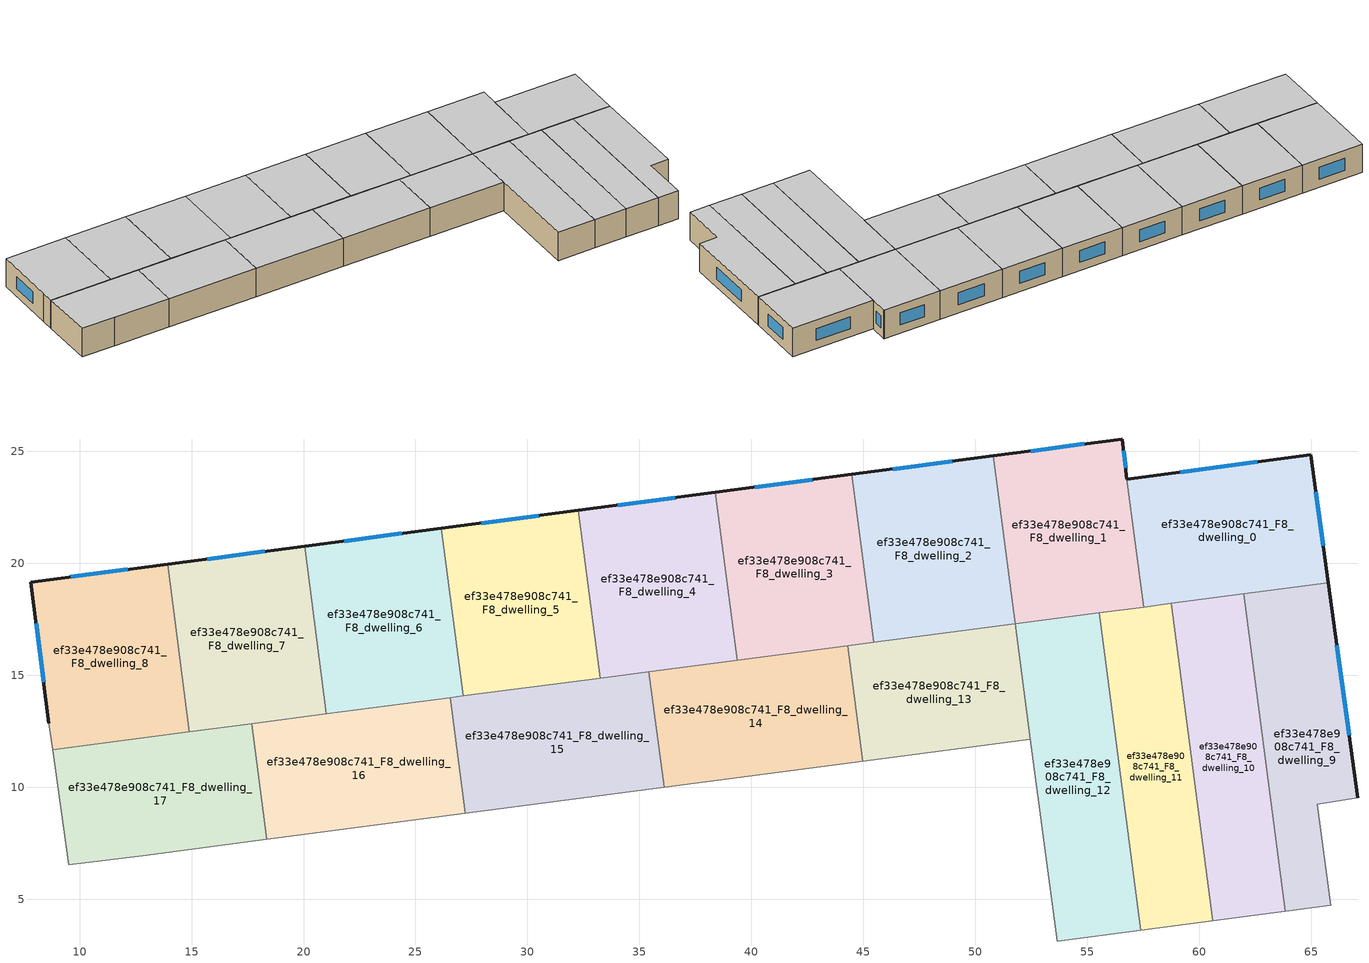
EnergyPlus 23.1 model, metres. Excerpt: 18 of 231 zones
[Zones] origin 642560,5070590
ef33e478e908c741_F8_dwelling_0
 floor to ef33e478e908c741_F7_dwelling_0 (EU_floor_Construction): 64.97,24.84 65.75,19.12 57.51,18.05 56.76,23.75 z24
 wall outside (EU_wall_Construction): 65.75,19.12 64.97,24.84 56.76,23.75 z24:27
 wall to ef33e478e908c741_F8_dwelling_1 (EU_wall_Construction): 56.76,23.75 57.51,18.05 z24:27
 wall to ef33e478e908c741_F8_dwelling_9 (EU_wall_Construction): 61.98,18.63 65.75,19.12 z24:27
 wall to ef33e478e908c741_F8_dwelling_10 (EU_wall_Construction): 58.75,18.21 61.98,18.63 z24:27
 wall to ef33e478e908c741_F8_dwelling_11 (EU_wall_Construction): 57.51,18.05 58.75,18.21 z24:27
 window (EU_Window_Construction): 62.59,24.53 59.14,24.07 / 65.53,20.78 65.2,23.19 z24.87:26.13
 ceiling to ef33e478e908c741_F9_dwelling_0 (EU_floor_Construction): 65.75,19.12 64.97,24.84 56.76,23.75 57.51,18.05 z27
ef33e478e908c741_F8_dwelling_1
 floor to ef33e478e908c741_F7_dwelling_1 (EU_floor_Construction): 56.56,25.55 56.76,23.75 57.51,18.05 51.78,17.3 50.8,24.79 56.53,25.54 z24
 wall outside (EU_wall_Construction): 56.76,23.75 56.56,25.55 56.53,25.54 50.8,24.79 z24:27
 wall to ef33e478e908c741_F8_dwelling_2 (EU_wall_Construction): 50.8,24.79 51.78,17.3 z24:27
 wall to ef33e478e908c741_F8_dwelling_12 (EU_wall_Construction): 51.78,17.3 55.52,17.79 z24:27
 wall to ef33e478e908c741_F8_dwelling_11 (EU_wall_Construction): 55.52,17.79 57.51,18.05 z24:27
 window (EU_Window_Construction): 54.87,25.33 52.46,25.01 / 56.71,24.27 56.62,25.03 z24.87:26.13
 ceiling to ef33e478e908c741_F9_dwelling_1 (EU_floor_Construction): 57.51,18.05 56.76,23.75 56.56,25.55 56.53,25.54 50.8,24.79 51.78,17.3 z27
ef33e478e908c741_F8_dwelling_10
 floor to ef33e478e908c741_F7_dwelling_10 (EU_floor_Construction): 61.98,18.63 63.84,4.46 60.61,4.04 58.75,18.21 z24
 wall to ef33e478e908c741_F8_dwelling_9 (EU_wall_Construction): 63.84,4.46 61.98,18.63 z24:27
 wall adiabatic (EU_wall_Construction): 60.61,4.04 63.84,4.46 z24:27
 wall to ef33e478e908c741_F8_dwelling_11 (EU_wall_Construction): 58.75,18.21 60.61,4.04 z24:27
 ceiling to ef33e478e908c741_F9_dwelling_10 (EU_floor_Construction): 63.84,4.46 61.98,18.63 58.75,18.21 60.61,4.04 z27
ef33e478e908c741_F8_dwelling_11
 floor to ef33e478e908c741_F7_dwelling_11 (EU_floor_Construction): 58.75,18.21 60.61,4.04 57.38,3.62 55.52,17.79 z24
 wall adiabatic (EU_wall_Construction): 57.38,3.62 60.61,4.04 z24:27
 wall to ef33e478e908c741_F8_dwelling_12 (EU_wall_Construction): 55.52,17.79 57.38,3.62 z24:27
 ceiling to ef33e478e908c741_F9_dwelling_11 (EU_floor_Construction): 60.61,4.04 58.75,18.21 55.52,17.79 57.38,3.62 z27
ef33e478e908c741_F8_dwelling_12
 floor to ef33e478e908c741_F7_dwelling_12 (EU_floor_Construction): 55.52,17.79 57.38,3.62 53.66,3.13 52.46,12.14 51.78,17.3 z24
 wall adiabatic (EU_wall_Construction): 52.46,12.14 53.66,3.13 57.38,3.62 z24:27
 wall to ef33e478e908c741_F8_dwelling_13 (EU_wall_Construction): 51.78,17.3 52.46,12.14 z24:27
 ceiling to ef33e478e908c741_F9_dwelling_12 (EU_floor_Construction): 57.38,3.62 55.52,17.79 51.78,17.3 52.46,12.14 53.66,3.13 z27
ef33e478e908c741_F8_dwelling_13
 floor to ef33e478e908c741_F7_dwelling_13 (EU_floor_Construction): 51.78,17.3 52.46,12.14 44.96,11.16 44.29,16.32 z24
 wall adiabatic (EU_wall_Construction): 44.96,11.16 52.46,12.14 z24:27
 wall to ef33e478e908c741_F8_dwelling_14 (EU_wall_Construction): 44.29,16.32 44.96,11.16 z24:27
 wall to ef33e478e908c741_F8_dwelling_2 (EU_wall_Construction): 51.78,17.3 45.47,16.47 z24:27
 wall to ef33e478e908c741_F8_dwelling_3 (EU_wall_Construction): 45.47,16.47 44.29,16.32 z24:27
 ceiling to ef33e478e908c741_F9_dwelling_13 (EU_floor_Construction): 52.46,12.14 51.78,17.3 44.29,16.32 44.96,11.16 z27
ef33e478e908c741_F8_dwelling_14
 floor to ef33e478e908c741_F7_dwelling_14 (EU_floor_Construction): 44.29,16.32 44.96,11.16 36.1,10 35.42,15.16 z24
 wall adiabatic (EU_wall_Construction): 36.1,10 44.96,11.16 z24:27
 wall to ef33e478e908c741_F8_dwelling_15 (EU_wall_Construction): 35.42,15.16 36.1,10 z24:27
 wall to ef33e478e908c741_F8_dwelling_3 (EU_wall_Construction): 44.29,16.32 39.36,15.67 z24:27
 wall to ef33e478e908c741_F8_dwelling_4 (EU_wall_Construction): 39.36,15.67 35.42,15.16 z24:27
 ceiling to ef33e478e908c741_F9_dwelling_14 (EU_floor_Construction): 44.96,11.16 44.29,16.32 35.42,15.16 36.1,10 z27
ef33e478e908c741_F8_dwelling_15
 floor to ef33e478e908c741_F7_dwelling_15 (EU_floor_Construction): 35.42,15.16 36.1,10 27.23,8.83 26.56,14 z24
 wall adiabatic (EU_wall_Construction): 27.23,8.83 36.1,10 z24:27
 wall to ef33e478e908c741_F8_dwelling_16 (EU_wall_Construction): 26.56,14 27.23,8.83 z24:27
 wall to ef33e478e908c741_F8_dwelling_5 (EU_wall_Construction): 33.25,14.87 27.14,14.07 z24:27
 wall to ef33e478e908c741_F8_dwelling_6 (EU_wall_Construction): 27.14,14.07 26.56,14 z24:27
 wall to ef33e478e908c741_F8_dwelling_4 (EU_wall_Construction): 35.42,15.16 33.25,14.87 z24:27
 ceiling to ef33e478e908c741_F9_dwelling_15 (EU_floor_Construction): 36.1,10 35.42,15.16 26.56,14 27.23,8.83 z27
ef33e478e908c741_F8_dwelling_16
 floor to ef33e478e908c741_F7_dwelling_16 (EU_floor_Construction): 26.56,14 27.23,8.83 18.37,7.67 17.69,12.84 z24
 wall adiabatic (EU_wall_Construction): 18.37,7.67 27.23,8.83 z24:27
 wall to ef33e478e908c741_F8_dwelling_17 (EU_wall_Construction): 17.69,12.84 18.37,7.67 z24:27
 wall to ef33e478e908c741_F8_dwelling_6 (EU_wall_Construction): 26.56,14 21.02,13.27 z24:27
 wall to ef33e478e908c741_F8_dwelling_7 (EU_wall_Construction): 21.02,13.27 17.69,12.84 z24:27
 ceiling to ef33e478e908c741_F9_dwelling_16 (EU_floor_Construction): 27.23,8.83 26.56,14 17.69,12.84 18.37,7.67 z27
ef33e478e908c741_F8_dwelling_17
 floor to ef33e478e908c741_F7_dwelling_17 (EU_floor_Construction): 17.69,12.84 18.37,7.67 12.83,6.95 9.53,6.55 8.79,11.67 z24
 wall adiabatic (EU_wall_Construction): 8.79,11.67 9.53,6.55 12.83,6.95 18.37,7.67 z24:27
 wall to ef33e478e908c741_F8_dwelling_8 (EU_wall_Construction): 14.91,12.47 8.79,11.67 z24:27
 wall to ef33e478e908c741_F8_dwelling_7 (EU_wall_Construction): 17.69,12.84 14.91,12.47 z24:27
 ceiling to ef33e478e908c741_F9_dwelling_17 (EU_floor_Construction): 18.37,7.67 17.69,12.84 8.79,11.67 9.53,6.55 12.83,6.95 z27
ef33e478e908c741_F8_dwelling_2
 floor to ef33e478e908c741_F7_dwelling_2 (EU_floor_Construction): 50.8,24.79 51.78,17.3 45.47,16.47 44.49,23.96 z24
 wall outside (EU_wall_Construction): 50.8,24.79 44.49,23.96 z24:27
 wall to ef33e478e908c741_F8_dwelling_3 (EU_wall_Construction): 44.49,23.96 45.47,16.47 z24:27
 window (EU_Window_Construction): 48.97,24.55 46.32,24.2 z24.87:26.13
 ceiling to ef33e478e908c741_F9_dwelling_2 (EU_floor_Construction): 51.78,17.3 50.8,24.79 44.49,23.96 45.47,16.47 z27
ef33e478e908c741_F8_dwelling_3
 floor to ef33e478e908c741_F7_dwelling_3 (EU_floor_Construction): 44.49,23.96 45.47,16.47 39.36,15.67 38.38,23.16 z24
 wall outside (EU_wall_Construction): 44.49,23.96 38.38,23.16 z24:27
 wall to ef33e478e908c741_F8_dwelling_4 (EU_wall_Construction): 38.38,23.16 39.36,15.67 z24:27
 window (EU_Window_Construction): 42.72,23.73 40.15,23.4 z24.87:26.13
 ceiling to ef33e478e908c741_F9_dwelling_3 (EU_floor_Construction): 45.47,16.47 44.49,23.96 38.38,23.16 39.36,15.67 z27
ef33e478e908c741_F8_dwelling_4
 floor to ef33e478e908c741_F7_dwelling_4 (EU_floor_Construction): 38.38,23.16 39.36,15.67 33.25,14.87 32.27,22.36 z24
 wall outside (EU_wall_Construction): 38.38,23.16 32.27,22.36 z24:27
 wall to ef33e478e908c741_F8_dwelling_5 (EU_wall_Construction): 32.27,22.36 33.25,14.87 z24:27
 window (EU_Window_Construction): 36.61,22.93 34.04,22.59 z24.87:26.13
 ceiling to ef33e478e908c741_F9_dwelling_4 (EU_floor_Construction): 39.36,15.67 38.38,23.16 32.27,22.36 33.25,14.87 z27
ef33e478e908c741_F8_dwelling_5
 floor to ef33e478e908c741_F7_dwelling_5 (EU_floor_Construction): 32.27,22.36 33.25,14.87 27.14,14.07 26.16,21.56 z24
 wall outside (EU_wall_Construction): 32.27,22.36 26.16,21.56 z24:27
 wall to ef33e478e908c741_F8_dwelling_6 (EU_wall_Construction): 26.16,21.56 27.14,14.07 z24:27
 window (EU_Window_Construction): 30.5,22.13 27.93,21.79 z24.87:26.13
 ceiling to ef33e478e908c741_F9_dwelling_5 (EU_floor_Construction): 33.25,14.87 32.27,22.36 26.16,21.56 27.14,14.07 z27
ef33e478e908c741_F8_dwelling_6
 floor to ef33e478e908c741_F7_dwelling_6 (EU_floor_Construction): 26.16,21.56 27.14,14.07 21.02,13.27 20.05,20.76 z24
 wall outside (EU_wall_Construction): 26.16,21.56 20.05,20.76 z24:27
 wall to ef33e478e908c741_F8_dwelling_7 (EU_wall_Construction): 20.05,20.76 21.02,13.27 z24:27
 window (EU_Window_Construction): 24.39,21.33 21.82,20.99 z24.87:26.13
 ceiling to ef33e478e908c741_F9_dwelling_6 (EU_floor_Construction): 27.14,14.07 26.16,21.56 20.05,20.76 21.02,13.27 z27
ef33e478e908c741_F8_dwelling_7
 floor to ef33e478e908c741_F7_dwelling_7 (EU_floor_Construction): 20.05,20.76 21.02,13.27 14.91,12.47 13.93,19.96 z24
 wall outside (EU_wall_Construction): 20.05,20.76 13.93,19.96 z24:27
 wall to ef33e478e908c741_F8_dwelling_8 (EU_wall_Construction): 13.93,19.96 14.91,12.47 z24:27
 window (EU_Window_Construction): 18.27,20.53 15.7,20.19 z24.87:26.13
 ceiling to ef33e478e908c741_F9_dwelling_7 (EU_floor_Construction): 21.02,13.27 20.05,20.76 13.93,19.96 14.91,12.47 z27
ef33e478e908c741_F8_dwelling_8
 floor to ef33e478e908c741_F7_dwelling_8 (EU_floor_Construction): 13.93,19.96 14.91,12.47 8.79,11.67 8.63,12.85 7.83,19.16 z24
 wall outside (EU_wall_Construction): 13.93,19.96 7.83,19.16 8.63,12.85 z24:27
 wall adiabatic (EU_wall_Construction): 8.63,12.85 8.79,11.67 z24:27
 window (EU_Window_Construction): 12.16,19.73 9.6,19.39 / 8.06,17.33 8.39,14.68 z24.87:26.13
 ceiling to ef33e478e908c741_F9_dwelling_8 (EU_floor_Construction): 14.91,12.47 13.93,19.96 7.83,19.16 8.63,12.85 8.79,11.67 z27
ef33e478e908c741_F8_dwelling_9
 floor to ef33e478e908c741_F7_dwelling_9 (EU_floor_Construction): 65.75,19.12 67.07,9.53 65.27,9.23 65.86,4.73 63.84,4.46 61.98,18.63 z24
 wall outside (EU_wall_Construction): 67.07,9.53 65.75,19.12 z24:27
 wall adiabatic (EU_wall_Construction): 63.84,4.46 65.86,4.73 65.27,9.23 67.07,9.53 z24:27
 window (EU_Window_Construction): 66.69,12.31 66.13,16.34 z24.87:26.13
 ceiling to ef33e478e908c741_F9_dwelling_9 (EU_floor_Construction): 65.86,4.73 65.27,9.23 67.07,9.53 65.75,19.12 61.98,18.63 63.84,4.46 z27
[Building]
EU S2 Campaign: North Axis=0; Terrain=City; Solar Distribution=FullExterior
[Site:Location]
Lyon-Bron: Latitude=45.75; Longitude=5; Time Zone=1; Elevation=198
[SizingPeriod:WeatherFileDays]
AnnualSizingPeriod: Begin Month=1; Begin Day of Month=1; End Month=12; End Day of Month=31; Day of Week for Start Day=Monday; Use Weather File Daylight Saving Period=No; Use Weather File Rain and Snow Indicators=No
[MATERIAL]
EU_InternalMass_Material: Roughness=MediumRough; Thickness=0.1; Conductivity=1; Density=1800; Specific Heat=900; Thermal Absorptance=0.9; Solar Absorptance=0.7; Visible Absorptance=0.7
[MATERIAL:NOMASS] Roughness=MediumRough; Thermal Absorptance=0.9; Solar Absorptance=0.7; Visible Absorptance=0.7
Name | Thermal Resistance
EU_wall_NoMass | 1.15691
EU_floor_NoMass | 1.78277
[WINDOWMATERIAL:SIMPLEGLAZINGSYSTEM]
EU_Window_SimpleGlazing: UFactor=2.71266; Solar Heat Gain Coefficient=0.75; Visible Transmittance=0.75
[CONSTRUCTION]
EU_wall_Construction: EU_wall_NoMass
EU_floor_Construction: EU_floor_NoMass
EU_Window_Construction: EU_Window_SimpleGlazing
EU_InternalMass_Construction: EU_InternalMass_Material
[ZONE] Type=1; Multiplier=1; Ceiling Height=autocalculate; Floor Area=autocalculate; Part of Total Floor Area=Yes
Name | Volume
ef33e478e908c741_F8_dwelling_0 | 143.422
ef33e478e908c741_F8_dwelling_1 | 131.086
ef33e478e908c741_F8_dwelling_10 | 139.622
ef33e478e908c741_F8_dwelling_11 | 139.666
ef33e478e908c741_F8_dwelling_12 | 161.384
ef33e478e908c741_F8_dwelling_13 | 117.94
ef33e478e908c741_F8_dwelling_14 | 139.639
ef33e478e908c741_F8_dwelling_15 | 139.651
ef33e478e908c741_F8_dwelling_16 | 139.64
ef33e478e908c741_F8_dwelling_17 | 139.644
ef33e478e908c741_F8_dwelling_2 | 144.415
ef33e478e908c741_F8_dwelling_3 | 139.658
ef33e478e908c741_F8_dwelling_4 | 139.632
ef33e478e908c741_F8_dwelling_5 | 139.638
ef33e478e908c741_F8_dwelling_6; ef33e478e908c741_F8_dwelling_7 | 139.646
ef33e478e908c741_F8_dwelling_8 | 139.653
ef33e478e908c741_F8_dwelling_9 | 139.655
[INTERNALMASS] Construction=EU_InternalMass_Construction
Name | Zone or ZoneList | Surface Area
ef33e478e908c741_F8_dwelling_0_EU_InternalMass | ef33e478e908c741_F8_dwelling_0 | 47.8076
ef33e478e908c741_F8_dwelling_1_EU_InternalMass | ef33e478e908c741_F8_dwelling_1 | 43.6956
ef33e478e908c741_F8_dwelling_2_EU_InternalMass | ef33e478e908c741_F8_dwelling_2 | 48.1387
ef33e478e908c741_F8_dwelling_3_EU_InternalMass | ef33e478e908c741_F8_dwelling_3 | 46.5526
ef33e478e908c741_F8_dwelling_4_EU_InternalMass | ef33e478e908c741_F8_dwelling_4 | 46.5438
ef33e478e908c741_F8_dwelling_5_EU_InternalMass | ef33e478e908c741_F8_dwelling_5 | 46.5459
ef33e478e908c741_F8_dwelling_6_EU_InternalMass | ef33e478e908c741_F8_dwelling_6 | 46.5487
ef33e478e908c741_F8_dwelling_7_EU_InternalMass | ef33e478e908c741_F8_dwelling_7 | 46.5488
ef33e478e908c741_F8_dwelling_8_EU_InternalMass | ef33e478e908c741_F8_dwelling_8 | 46.5511
ef33e478e908c741_F8_dwelling_9_EU_InternalMass | ef33e478e908c741_F8_dwelling_9 | 46.5516
ef33e478e908c741_F8_dwelling_10_EU_InternalMass | ef33e478e908c741_F8_dwelling_10 | 46.5407
ef33e478e908c741_F8_dwelling_11_EU_InternalMass | ef33e478e908c741_F8_dwelling_11 | 46.5549
ef33e478e908c741_F8_dwelling_12_EU_InternalMass | ef33e478e908c741_F8_dwelling_12 | 53.7947
ef33e478e908c741_F8_dwelling_13_EU_InternalMass | ef33e478e908c741_F8_dwelling_13 | 39.3134
ef33e478e908c741_F8_dwelling_14_EU_InternalMass | ef33e478e908c741_F8_dwelling_14 | 46.5467
ef33e478e908c741_F8_dwelling_15_EU_InternalMass | ef33e478e908c741_F8_dwelling_15 | 46.55
ef33e478e908c741_F8_dwelling_16_EU_InternalMass | ef33e478e908c741_F8_dwelling_16 | 46.5464
ef33e478e908c741_F8_dwelling_17_EU_InternalMass | ef33e478e908c741_F8_dwelling_17 | 46.5485
[OTHEREQUIPMENT] Fuel Type=Electricity; Design Level Calculation Method=Watts/Area; Power per Zone Floor Area=1; Fraction Latent=0; Fraction Radiant=0; Fraction Lost=0; Carbon Dioxide Generation Rate=0; EndUse Subcategory=EU_Step8_InternalGains
Name | Zone or ZoneList or Space or SpaceList | Schedule
EU_Step8_InternalGain_ef33e478e908c741_F8_dwelling_0_f000 | ef33e478e908c741_F8_dwelling_0 | EU_Step8_GainSchedule_ef33e478e908c741_F8_dwelling_0_f000
EU_Step8_InternalGain_ef33e478e908c741_F8_dwelling_1_f000 | ef33e478e908c741_F8_dwelling_1 | EU_Step8_GainSchedule_ef33e478e908c741_F8_dwelling_1_f000
EU_Step8_InternalGain_ef33e478e908c741_F8_dwelling_2_f000 | ef33e478e908c741_F8_dwelling_2 | EU_Step8_GainSchedule_ef33e478e908c741_F8_dwelling_2_f000
EU_Step8_InternalGain_ef33e478e908c741_F8_dwelling_3_f000 | ef33e478e908c741_F8_dwelling_3 | EU_Step8_GainSchedule_ef33e478e908c741_F8_dwelling_3_f000
EU_Step8_InternalGain_ef33e478e908c741_F8_dwelling_4_f000 | ef33e478e908c741_F8_dwelling_4 | EU_Step8_GainSchedule_ef33e478e908c741_F8_dwelling_4_f000
EU_Step8_InternalGain_ef33e478e908c741_F8_dwelling_5_f000 | ef33e478e908c741_F8_dwelling_5 | EU_Step8_GainSchedule_ef33e478e908c741_F8_dwelling_5_f000
EU_Step8_InternalGain_ef33e478e908c741_F8_dwelling_6_f000 | ef33e478e908c741_F8_dwelling_6 | EU_Step8_GainSchedule_ef33e478e908c741_F8_dwelling_6_f000
EU_Step8_InternalGain_ef33e478e908c741_F8_dwelling_7_f000 | ef33e478e908c741_F8_dwelling_7 | EU_Step8_GainSchedule_ef33e478e908c741_F8_dwelling_7_f000
EU_Step8_InternalGain_ef33e478e908c741_F8_dwelling_8_f000 | ef33e478e908c741_F8_dwelling_8 | EU_Step8_GainSchedule_ef33e478e908c741_F8_dwelling_8_f000
EU_Step8_InternalGain_ef33e478e908c741_F8_dwelling_9_f000 | ef33e478e908c741_F8_dwelling_9 | EU_Step8_GainSchedule_ef33e478e908c741_F8_dwelling_9_f000
EU_Step8_InternalGain_ef33e478e908c741_F8_dwelling_10_f000 | ef33e478e908c741_F8_dwelling_10 | EU_Step8_GainSchedule_ef33e478e908c741_F8_dwelling_10_f000
EU_Step8_InternalGain_ef33e478e908c741_F8_dwelling_11_f000 | ef33e478e908c741_F8_dwelling_11 | EU_Step8_GainSchedule_ef33e478e908c741_F8_dwelling_11_f000
EU_Step8_InternalGain_ef33e478e908c741_F8_dwelling_12_f000 | ef33e478e908c741_F8_dwelling_12 | EU_Step8_GainSchedule_ef33e478e908c741_F8_dwelling_12_f000
EU_Step8_InternalGain_ef33e478e908c741_F8_dwelling_13_f000 | ef33e478e908c741_F8_dwelling_13 | EU_Step8_GainSchedule_ef33e478e908c741_F8_dwelling_13_f000
EU_Step8_InternalGain_ef33e478e908c741_F8_dwelling_14_f000 | ef33e478e908c741_F8_dwelling_14 | EU_Step8_GainSchedule_ef33e478e908c741_F8_dwelling_14_f000
EU_Step8_InternalGain_ef33e478e908c741_F8_dwelling_15_f000 | ef33e478e908c741_F8_dwelling_15 | EU_Step8_GainSchedule_ef33e478e908c741_F8_dwelling_15_f000
EU_Step8_InternalGain_ef33e478e908c741_F8_dwelling_16_f000 | ef33e478e908c741_F8_dwelling_16 | EU_Step8_GainSchedule_ef33e478e908c741_F8_dwelling_16_f000
EU_Step8_InternalGain_ef33e478e908c741_F8_dwelling_17_f000 | ef33e478e908c741_F8_dwelling_17 | EU_Step8_GainSchedule_ef33e478e908c741_F8_dwelling_17_f000
[ZONEVENTILATION:DESIGNFLOWRATE] Schedule=EU_AlwaysOn; Design Flow Rate Calculation Method=AirChanges/Hour; Air Changes per Hour=0.551728; Ventilation Type=Natural; Fan Pressure Rise=0; Fan Total Efficiency=1; Constant Term Coefficient=1; Temperature Term Coefficient=0; Velocity Term Coefficient=0; Velocity Squared Term Coefficient=0; Minimum Indoor Temperature=-100; Maximum Indoor Temperature=100; Delta Temperature=-100; Minimum Outdoor Temperature=-100; Maximum Outdoor Temperature=100; Maximum Wind Speed=40
Name | Zone or ZoneList or Space or SpaceList
EU_ConstantAir_ef33e478e908c741_F8_dwelling_0 | ef33e478e908c741_F8_dwelling_0
EU_ConstantAir_ef33e478e908c741_F8_dwelling_1 | ef33e478e908c741_F8_dwelling_1
EU_ConstantAir_ef33e478e908c741_F8_dwelling_2 | ef33e478e908c741_F8_dwelling_2
EU_ConstantAir_ef33e478e908c741_F8_dwelling_3 | ef33e478e908c741_F8_dwelling_3
EU_ConstantAir_ef33e478e908c741_F8_dwelling_4 | ef33e478e908c741_F8_dwelling_4
EU_ConstantAir_ef33e478e908c741_F8_dwelling_5 | ef33e478e908c741_F8_dwelling_5
EU_ConstantAir_ef33e478e908c741_F8_dwelling_6 | ef33e478e908c741_F8_dwelling_6
EU_ConstantAir_ef33e478e908c741_F8_dwelling_7 | ef33e478e908c741_F8_dwelling_7
EU_ConstantAir_ef33e478e908c741_F8_dwelling_8 | ef33e478e908c741_F8_dwelling_8
EU_ConstantAir_ef33e478e908c741_F8_dwelling_9 | ef33e478e908c741_F8_dwelling_9
EU_ConstantAir_ef33e478e908c741_F8_dwelling_10 | ef33e478e908c741_F8_dwelling_10
EU_ConstantAir_ef33e478e908c741_F8_dwelling_11 | ef33e478e908c741_F8_dwelling_11
EU_ConstantAir_ef33e478e908c741_F8_dwelling_12 | ef33e478e908c741_F8_dwelling_12
EU_ConstantAir_ef33e478e908c741_F8_dwelling_13 | ef33e478e908c741_F8_dwelling_13
EU_ConstantAir_ef33e478e908c741_F8_dwelling_14 | ef33e478e908c741_F8_dwelling_14
EU_ConstantAir_ef33e478e908c741_F8_dwelling_15 | ef33e478e908c741_F8_dwelling_15
EU_ConstantAir_ef33e478e908c741_F8_dwelling_16 | ef33e478e908c741_F8_dwelling_16
EU_ConstantAir_ef33e478e908c741_F8_dwelling_17 | ef33e478e908c741_F8_dwelling_17
[HVACTEMPLATE:THERMOSTAT] Constant Heating Setpoint=20; Constant Cooling Setpoint=50
EU_HeatOnly_ef33e478e908c741_F0_dwelling_0; EU_HeatOnly_ef33e478e908c741_F0_dwelling_1; EU_HeatOnly_ef33e478e908c741_F0_dwelling_2; EU_HeatOnly_ef33e478e908c741_F0_dwelling_3; EU_HeatOnly_ef33e478e908c741_F0_dwelling_4; EU_HeatOnly_ef33e478e908c741_F0_dwelling_5; EU_HeatOnly_ef33e478e908c741_F0_dwelling_6; EU_HeatOnly_ef33e478e908c741_F0_dwelling_7; EU_HeatOnly_ef33e478e908c741_F0_dwelling_8; EU_HeatOnly_ef33e478e908c741_F0_dwelling_9; EU_HeatOnly_ef33e478e908c741_F0_dwelling_10; EU_HeatOnly_ef33e478e908c741_F0_dwelling_11; EU_HeatOnly_ef33e478e908c741_F0_dwelling_12; EU_HeatOnly_ef33e478e908c741_F0_dwelling_13; EU_HeatOnly_ef33e478e908c741_F0_dwelling_14; EU_HeatOnly_ef33e478e908c741_F0_dwelling_15; EU_HeatOnly_ef33e478e908c741_F0_dwelling_16; EU_HeatOnly_ef33e478e908c741_F0_dwelling_17; EU_HeatOnly_ef33e478e908c741_F1_dwelling_0; EU_HeatOnly_ef33e478e908c741_F1_dwelling_1; EU_HeatOnly_ef33e478e908c741_F1_dwelling_2; EU_HeatOnly_ef33e478e908c741_F1_dwelling_3; EU_HeatOnly_ef33e478e908c741_F1_dwelling_4; EU_HeatOnly_ef33e478e908c741_F1_dwelling_5; EU_HeatOnly_ef33e478e908c741_F1_dwelling_6; EU_HeatOnly_ef33e478e908c741_F1_dwelling_7; EU_HeatOnly_ef33e478e908c741_F1_dwelling_8; EU_HeatOnly_ef33e478e908c741_F1_dwelling_9; EU_HeatOnly_ef33e478e908c741_F1_dwelling_10; EU_HeatOnly_ef33e478e908c741_F1_dwelling_11; EU_HeatOnly_ef33e478e908c741_F1_dwelling_12; EU_HeatOnly_ef33e478e908c741_F1_dwelling_13; EU_HeatOnly_ef33e478e908c741_F1_dwelling_14; EU_HeatOnly_ef33e478e908c741_F1_dwelling_15; EU_HeatOnly_ef33e478e908c741_F1_dwelling_16; EU_HeatOnly_ef33e478e908c741_F1_dwelling_17; EU_HeatOnly_ef33e478e908c741_F2_dwelling_0; EU_HeatOnly_ef33e478e908c741_F2_dwelling_1; EU_HeatOnly_ef33e478e908c741_F2_dwelling_2; EU_HeatOnly_ef33e478e908c741_F2_dwelling_3; EU_HeatOnly_ef33e478e908c741_F2_dwelling_4; EU_HeatOnly_ef33e478e908c741_F2_dwelling_5; EU_HeatOnly_ef33e478e908c741_F2_dwelling_6; EU_HeatOnly_ef33e478e908c741_F2_dwelling_7; EU_HeatOnly_ef33e478e908c741_F2_dwelling_8; EU_HeatOnly_ef33e478e908c741_F2_dwelling_9; EU_HeatOnly_ef33e478e908c741_F2_dwelling_10; EU_HeatOnly_ef33e478e908c741_F2_dwelling_11; EU_HeatOnly_ef33e478e908c741_F2_dwelling_12; EU_HeatOnly_ef33e478e908c741_F2_dwelling_13; EU_HeatOnly_ef33e478e908c741_F2_dwelling_14; EU_HeatOnly_ef33e478e908c741_F2_dwelling_15; EU_HeatOnly_ef33e478e908c741_F2_dwelling_16; EU_HeatOnly_ef33e478e908c741_F2_dwelling_17; EU_HeatOnly_ef33e478e908c741_F3_dwelling_0; EU_HeatOnly_ef33e478e908c741_F3_dwelling_1; EU_HeatOnly_ef33e478e908c741_F3_dwelling_2; EU_HeatOnly_ef33e478e908c741_F3_dwelling_3; EU_HeatOnly_ef33e478e908c741_F3_dwelling_4; EU_HeatOnly_ef33e478e908c741_F3_dwelling_5; EU_HeatOnly_ef33e478e908c741_F3_dwelling_6; EU_HeatOnly_ef33e478e908c741_F3_dwelling_7; EU_HeatOnly_ef33e478e908c741_F3_dwelling_8; EU_HeatOnly_ef33e478e908c741_F3_dwelling_9; EU_HeatOnly_ef33e478e908c741_F3_dwelling_10; EU_HeatOnly_ef33e478e908c741_F3_dwelling_11; EU_HeatOnly_ef33e478e908c741_F3_dwelling_12; EU_HeatOnly_ef33e478e908c741_F3_dwelling_13; EU_HeatOnly_ef33e478e908c741_F3_dwelling_14; EU_HeatOnly_ef33e478e908c741_F3_dwelling_15; EU_HeatOnly_ef33e478e908c741_F3_dwelling_16; EU_HeatOnly_ef33e478e908c741_F3_dwelling_17; EU_HeatOnly_ef33e478e908c741_F4_dwelling_0; EU_HeatOnly_ef33e478e908c741_F4_dwelling_1; EU_HeatOnly_ef33e478e908c741_F4_dwelling_2; EU_HeatOnly_ef33e478e908c741_F4_dwelling_3; EU_HeatOnly_ef33e478e908c741_F4_dwelling_4; EU_HeatOnly_ef33e478e908c741_F4_dwelling_5; EU_HeatOnly_ef33e478e908c741_F4_dwelling_6; EU_HeatOnly_ef33e478e908c741_F4_dwelling_7; EU_HeatOnly_ef33e478e908c741_F4_dwelling_8; EU_HeatOnly_ef33e478e908c741_F4_dwelling_9; EU_HeatOnly_ef33e478e908c741_F4_dwelling_10; EU_HeatOnly_ef33e478e908c741_F4_dwelling_11; EU_HeatOnly_ef33e478e908c741_F4_dwelling_12; EU_HeatOnly_ef33e478e908c741_F4_dwelling_13; EU_HeatOnly_ef33e478e908c741_F4_dwelling_14; EU_HeatOnly_ef33e478e908c741_F4_dwelling_15; EU_HeatOnly_ef33e478e908c741_F4_dwelling_16; EU_HeatOnly_ef33e478e908c741_F4_dwelling_17; EU_HeatOnly_ef33e478e908c741_F5_dwelling_0; EU_HeatOnly_ef33e478e908c741_F5_dwelling_1; EU_HeatOnly_ef33e478e908c741_F5_dwelling_2; EU_HeatOnly_ef33e478e908c741_F5_dwelling_3; EU_HeatOnly_ef33e478e908c741_F5_dwelling_4; EU_HeatOnly_ef33e478e908c741_F5_dwelling_5; EU_HeatOnly_ef33e478e908c741_F5_dwelling_6; EU_HeatOnly_ef33e478e908c741_F5_dwelling_7; EU_HeatOnly_ef33e478e908c741_F5_dwelling_8; EU_HeatOnly_ef33e478e908c741_F5_dwelling_9; EU_HeatOnly_ef33e478e908c741_F5_dwelling_10; EU_HeatOnly_ef33e478e908c741_F5_dwelling_11; EU_HeatOnly_ef33e478e908c741_F5_dwelling_12; EU_HeatOnly_ef33e478e908c741_F5_dwelling_13; EU_HeatOnly_ef33e478e908c741_F5_dwelling_14; EU_HeatOnly_ef33e478e908c741_F5_dwelling_15; EU_HeatOnly_ef33e478e908c741_F5_dwelling_16; EU_HeatOnly_ef33e478e908c741_F5_dwelling_17; EU_HeatOnly_ef33e478e908c741_F6_dwelling_0; EU_HeatOnly_ef33e478e908c741_F6_dwelling_1; EU_HeatOnly_ef33e478e908c741_F6_dwelling_2; EU_HeatOnly_ef33e478e908c741_F6_dwelling_3; EU_HeatOnly_ef33e478e908c741_F6_dwelling_4; EU_HeatOnly_ef33e478e908c741_F6_dwelling_5; EU_HeatOnly_ef33e478e908c741_F6_dwelling_6; EU_HeatOnly_ef33e478e908c741_F6_dwelling_7; EU_HeatOnly_ef33e478e908c741_F6_dwelling_8; EU_HeatOnly_ef33e478e908c741_F6_dwelling_9; EU_HeatOnly_ef33e478e908c741_F6_dwelling_10; EU_HeatOnly_ef33e478e908c741_F6_dwelling_11; EU_HeatOnly_ef33e478e908c741_F6_dwelling_12; EU_HeatOnly_ef33e478e908c741_F6_dwelling_13; EU_HeatOnly_ef33e478e908c741_F6_dwelling_14; EU_HeatOnly_ef33e478e908c741_F6_dwelling_15; EU_HeatOnly_ef33e478e908c741_F6_dwelling_16; EU_HeatOnly_ef33e478e908c741_F6_dwelling_17; EU_HeatOnly_ef33e478e908c741_F7_dwelling_0; EU_HeatOnly_ef33e478e908c741_F7_dwelling_1; EU_HeatOnly_ef33e478e908c741_F7_dwelling_2; EU_HeatOnly_ef33e478e908c741_F7_dwelling_3; EU_HeatOnly_ef33e478e908c741_F7_dwelling_4; EU_HeatOnly_ef33e478e908c741_F7_dwelling_5; EU_HeatOnly_ef33e478e908c741_F7_dwelling_6; EU_HeatOnly_ef33e478e908c741_F7_dwelling_7; EU_HeatOnly_ef33e478e908c741_F7_dwelling_8; EU_HeatOnly_ef33e478e908c741_F7_dwelling_9; EU_HeatOnly_ef33e478e908c741_F7_dwelling_10; EU_HeatOnly_ef33e478e908c741_F7_dwelling_11; EU_HeatOnly_ef33e478e908c741_F7_dwelling_12; EU_HeatOnly_ef33e478e908c741_F7_dwelling_13; EU_HeatOnly_ef33e478e908c741_F7_dwelling_14; EU_HeatOnly_ef33e478e908c741_F7_dwelling_15; EU_HeatOnly_ef33e478e908c741_F7_dwelling_16; EU_HeatOnly_ef33e478e908c741_F7_dwelling_17; EU_HeatOnly_ef33e478e908c741_F8_dwelling_0; EU_HeatOnly_ef33e478e908c741_F8_dwelling_1; EU_HeatOnly_ef33e478e908c741_F8_dwelling_2; EU_HeatOnly_ef33e478e908c741_F8_dwelling_3; EU_HeatOnly_ef33e478e908c741_F8_dwelling_4; EU_HeatOnly_ef33e478e908c741_F8_dwelling_5; EU_HeatOnly_ef33e478e908c741_F8_dwelling_6; EU_HeatOnly_ef33e478e908c741_F8_dwelling_7; EU_HeatOnly_ef33e478e908c741_F8_dwelling_8; EU_HeatOnly_ef33e478e908c741_F8_dwelling_9; EU_HeatOnly_ef33e478e908c741_F8_dwelling_10; EU_HeatOnly_ef33e478e908c741_F8_dwelling_11; EU_HeatOnly_ef33e478e908c741_F8_dwelling_12; EU_HeatOnly_ef33e478e908c741_F8_dwelling_13; EU_HeatOnly_ef33e478e908c741_F8_dwelling_14; EU_HeatOnly_ef33e478e908c741_F8_dwelling_15; EU_HeatOnly_ef33e478e908c741_F8_dwelling_16; EU_HeatOnly_ef33e478e908c741_F8_dwelling_17; EU_HeatOnly_ef33e478e908c741_F9_dwelling_0; EU_HeatOnly_ef33e478e908c741_F9_dwelling_1; EU_HeatOnly_ef33e478e908c741_F9_dwelling_2; EU_HeatOnly_ef33e478e908c741_F9_dwelling_3; EU_HeatOnly_ef33e478e908c741_F9_dwelling_4; EU_HeatOnly_ef33e478e908c741_F9_dwelling_5; EU_HeatOnly_ef33e478e908c741_F9_dwelling_6; EU_HeatOnly_ef33e478e908c741_F9_dwelling_7; EU_HeatOnly_ef33e478e908c741_F9_dwelling_8; EU_HeatOnly_ef33e478e908c741_F9_dwelling_9; EU_HeatOnly_ef33e478e908c741_F9_dwelling_10; EU_HeatOnly_ef33e478e908c741_F9_dwelling_11; EU_HeatOnly_ef33e478e908c741_F9_dwelling_12; EU_HeatOnly_ef33e478e908c741_F9_dwelling_13; EU_HeatOnly_ef33e478e908c741_F9_dwelling_14; EU_HeatOnly_ef33e478e908c741_F9_dwelling_15; EU_HeatOnly_ef33e478e908c741_F9_dwelling_16; EU_HeatOnly_ef33e478e908c741_F9_dwelling_17; EU_HeatOnly_ef33e478e908c741_F10_dwelling_0; EU_HeatOnly_ef33e478e908c741_F10_dwelling_1; EU_HeatOnly_ef33e478e908c741_F10_dwelling_2; EU_HeatOnly_ef33e478e908c741_F10_dwelling_3; EU_HeatOnly_ef33e478e908c741_F10_dwelling_4; EU_HeatOnly_ef33e478e908c741_F10_dwelling_5; EU_HeatOnly_ef33e478e908c741_F10_dwelling_6; EU_HeatOnly_ef33e478e908c741_F10_dwelling_7; EU_HeatOnly_ef33e478e908c741_F10_dwelling_8; EU_HeatOnly_ef33e478e908c741_F10_dwelling_9; EU_HeatOnly_ef33e478e908c741_F10_dwelling_10; EU_HeatOnly_ef33e478e908c741_F10_dwelling_11; EU_HeatOnly_ef33e478e908c741_F10_dwelling_12; EU_HeatOnly_ef33e478e908c741_F10_dwelling_13; EU_HeatOnly_ef33e478e908c741_F10_dwelling_14; EU_HeatOnly_ef33e478e908c741_F10_dwelling_15; EU_HeatOnly_ef33e478e908c741_F10_dwelling_16; EU_HeatOnly_ef33e478e908c741_F11_dwelling_0; EU_HeatOnly_ef33e478e908c741_F11_dwelling_1; EU_HeatOnly_ef33e478e908c741_F11_dwelling_2; EU_HeatOnly_ef33e478e908c741_F11_dwelling_3; EU_HeatOnly_ef33e478e908c741_F11_dwelling_4; EU_HeatOnly_ef33e478e908c741_F11_dwelling_5; EU_HeatOnly_ef33e478e908c741_F11_dwelling_6; EU_HeatOnly_ef33e478e908c741_F11_dwelling_7; EU_HeatOnly_ef33e478e908c741_F11_dwelling_8; EU_HeatOnly_ef33e478e908c741_F11_dwelling_9; EU_HeatOnly_ef33e478e908c741_F11_dwelling_10; EU_HeatOnly_ef33e478e908c741_F11_dwelling_11; EU_HeatOnly_ef33e478e908c741_F11_dwelling_12; EU_HeatOnly_ef33e478e908c741_F11_dwelling_13; EU_HeatOnly_ef33e478e908c741_F11_dwelling_14; EU_HeatOnly_ef33e478e908c741_F11_dwelling_15; EU_HeatOnly_ef33e478e908c741_F11_dwelling_16; EU_HeatOnly_ef33e478e908c741_F12_dwelling_0; EU_HeatOnly_ef33e478e908c741_F12_dwelling_1; EU_HeatOnly_ef33e478e908c741_F12_dwelling_2; EU_HeatOnly_ef33e478e908c741_F12_dwelling_3; EU_HeatOnly_ef33e478e908c741_F12_dwelling_4; EU_HeatOnly_ef33e478e908c741_F12_dwelling_5; EU_HeatOnly_ef33e478e908c741_F12_dwelling_6; EU_HeatOnly_ef33e478e908c741_F12_dwelling_7; EU_HeatOnly_ef33e478e908c741_F12_dwelling_8; EU_HeatOnly_ef33e478e908c741_F12_dwelling_9; EU_HeatOnly_ef33e478e908c741_F12_dwelling_10; EU_HeatOnly_ef33e478e908c741_F12_dwelling_11; EU_HeatOnly_ef33e478e908c741_F12_dwelling_12; EU_HeatOnly_ef33e478e908c741_F12_dwelling_13; EU_HeatOnly_ef33e478e908c741_F12_dwelling_14; EU_HeatOnly_ef33e478e908c741_F12_dwelling_15; EU_HeatOnly_ef33e478e908c741_F12_dwelling_16
[HVACTEMPLATE:ZONE:IDEALLOADSAIRSYSTEM] System Availability Schedule=EU_AlwaysOn; Maximum Heating Supply Air Temperature=50; Minimum Cooling Supply Air Temperature=13; Maximum Heating Supply Air Humidity Ratio=0.0156; Minimum Cooling Supply Air Humidity Ratio=0.0077; Heating Limit=NoLimit; Cooling Limit=NoLimit; Heating Availability Schedule=EU_AlwaysOn; Cooling Availability Schedule=EU_CoolingOff; Dehumidification Control Type=ConstantSensibleHeatRatio; Cooling Sensible Heat Ratio=0.7; Dehumidification Setpoint=60; Humidification Control Type=None; Humidification Setpoint=30; Outdoor Air Method=None; Outdoor Air Flow Rate per Person=0.00944; Outdoor Air Flow Rate per Zone Floor Area=0; Outdoor Air Flow Rate per Zone=0; Demand Controlled Ventilation Type=None; Outdoor Air Economizer Type=NoEconomizer; Heat Recovery Type=None; Sensible Heat Recovery Effectiveness=0.7; Latent Heat Recovery Effectiveness=0.65
Name | Template Thermostat
ef33e478e908c741_F8_dwelling_0 | EU_HeatOnly_ef33e478e908c741_F8_dwelling_0
ef33e478e908c741_F8_dwelling_1 | EU_HeatOnly_ef33e478e908c741_F8_dwelling_1
ef33e478e908c741_F8_dwelling_2 | EU_HeatOnly_ef33e478e908c741_F8_dwelling_2
ef33e478e908c741_F8_dwelling_3 | EU_HeatOnly_ef33e478e908c741_F8_dwelling_3
ef33e478e908c741_F8_dwelling_4 | EU_HeatOnly_ef33e478e908c741_F8_dwelling_4
ef33e478e908c741_F8_dwelling_5 | EU_HeatOnly_ef33e478e908c741_F8_dwelling_5
ef33e478e908c741_F8_dwelling_6 | EU_HeatOnly_ef33e478e908c741_F8_dwelling_6
ef33e478e908c741_F8_dwelling_7 | EU_HeatOnly_ef33e478e908c741_F8_dwelling_7
ef33e478e908c741_F8_dwelling_8 | EU_HeatOnly_ef33e478e908c741_F8_dwelling_8
ef33e478e908c741_F8_dwelling_9 | EU_HeatOnly_ef33e478e908c741_F8_dwelling_9
ef33e478e908c741_F8_dwelling_10 | EU_HeatOnly_ef33e478e908c741_F8_dwelling_10
ef33e478e908c741_F8_dwelling_11 | EU_HeatOnly_ef33e478e908c741_F8_dwelling_11
ef33e478e908c741_F8_dwelling_12 | EU_HeatOnly_ef33e478e908c741_F8_dwelling_12
ef33e478e908c741_F8_dwelling_13 | EU_HeatOnly_ef33e478e908c741_F8_dwelling_13
ef33e478e908c741_F8_dwelling_14 | EU_HeatOnly_ef33e478e908c741_F8_dwelling_14
ef33e478e908c741_F8_dwelling_15 | EU_HeatOnly_ef33e478e908c741_F8_dwelling_15
ef33e478e908c741_F8_dwelling_16 | EU_HeatOnly_ef33e478e908c741_F8_dwelling_16
ef33e478e908c741_F8_dwelling_17 | EU_HeatOnly_ef33e478e908c741_F8_dwelling_17
[SIZING:ZONE] Zone Cooling Design Supply Air Temperature Input Method=SupplyAirTemperature; Zone Cooling Design Supply Air Temperature=13; Zone Heating Design Supply Air Temperature Input Method=SupplyAirTemperature; Zone Heating Design Supply Air Temperature=50; Zone Cooling Design Supply Air Humidity Ratio=0.008; Zone Heating Design Supply Air Humidity Ratio=0.008; Cooling Design Air Flow Method=DesignDay; Cooling Design Air Flow Rate=0; Cooling Minimum Air Flow per Zone Floor Area=0.000762; Cooling Minimum Air Flow=0; Cooling Minimum Air Flow Fraction=0.2; Heating Design Air Flow Method=DesignDay; Heating Design Air Flow Rate=0; Heating Maximum Air Flow per Zone Floor Area=0.002032; Heating Maximum Air Flow=0.141576; Heating Maximum Air Flow Fraction=0.3; Account for Dedicated Outdoor Air System=No; Dedicated Outdoor Air System Control Strategy=NeutralSupplyAir; Dedicated Outdoor Air Low Setpoint Temperature for Design=autosize; Dedicated Outdoor Air High Setpoint Temperature for Design=autosize; Zone Load Sizing Method=Sensible Load Only No Latent Load; Zone Latent Cooling Design Supply Air Humidity Ratio Input Method=HumidityRatioDifference; Zone Cooling Design Supply Air Humidity Ratio Difference=0.005; Zone Latent Heating Design Supply Air Humidity Ratio Input Method=HumidityRatioDifference; Zone Humidification Design Supply Air Humidity Ratio Difference=0.005
ef33e478e908c741_F8_dwelling_0; ef33e478e908c741_F8_dwelling_1; ef33e478e908c741_F8_dwelling_2; ef33e478e908c741_F8_dwelling_3; ef33e478e908c741_F8_dwelling_4; ef33e478e908c741_F8_dwelling_5; ef33e478e908c741_F8_dwelling_6; ef33e478e908c741_F8_dwelling_7; ef33e478e908c741_F8_dwelling_8; ef33e478e908c741_F8_dwelling_9; ef33e478e908c741_F8_dwelling_10; ef33e478e908c741_F8_dwelling_11; ef33e478e908c741_F8_dwelling_12; ef33e478e908c741_F8_dwelling_13; ef33e478e908c741_F8_dwelling_14; ef33e478e908c741_F8_dwelling_15; ef33e478e908c741_F8_dwelling_16; ef33e478e908c741_F8_dwelling_17
[SCHEDULE:CONSTANT]
Name | Hourly Value
EU_AlwaysOn | 1
EU_CoolingOff | 0
[SCHEDULE:FILE] Column Number=1; Rows to Skip at Top=0; Number of Hours of Data=8760; Column Separator=Comma; Interpolate to Timestep=No; Minutes per Item=60; Adjust Schedule for Daylight Savings=Yes
Name | File
EU_Step8_GainSchedule_ef33e478e908c741_F8_dwelling_0_f000 | ../../schedules/ef33e478e908c741/ef33e478e908c741_F8_dwelling_0_f000_gain.csv
EU_Step8_GainSchedule_ef33e478e908c741_F8_dwelling_1_f000 | ../../schedules/ef33e478e908c741/ef33e478e908c741_F8_dwelling_1_f000_gain.csv
EU_Step8_GainSchedule_ef33e478e908c741_F8_dwelling_2_f000 | ../../schedules/ef33e478e908c741/ef33e478e908c741_F8_dwelling_2_f000_gain.csv
EU_Step8_GainSchedule_ef33e478e908c741_F8_dwelling_3_f000 | ../../schedules/ef33e478e908c741/ef33e478e908c741_F8_dwelling_3_f000_gain.csv
EU_Step8_GainSchedule_ef33e478e908c741_F8_dwelling_4_f000 | ../../schedules/ef33e478e908c741/ef33e478e908c741_F8_dwelling_4_f000_gain.csv
EU_Step8_GainSchedule_ef33e478e908c741_F8_dwelling_5_f000 | ../../schedules/ef33e478e908c741/ef33e478e908c741_F8_dwelling_5_f000_gain.csv
EU_Step8_GainSchedule_ef33e478e908c741_F8_dwelling_6_f000 | ../../schedules/ef33e478e908c741/ef33e478e908c741_F8_dwelling_6_f000_gain.csv
EU_Step8_GainSchedule_ef33e478e908c741_F8_dwelling_7_f000 | ../../schedules/ef33e478e908c741/ef33e478e908c741_F8_dwelling_7_f000_gain.csv
EU_Step8_GainSchedule_ef33e478e908c741_F8_dwelling_8_f000 | ../../schedules/ef33e478e908c741/ef33e478e908c741_F8_dwelling_8_f000_gain.csv
EU_Step8_GainSchedule_ef33e478e908c741_F8_dwelling_9_f000 | ../../schedules/ef33e478e908c741/ef33e478e908c741_F8_dwelling_9_f000_gain.csv
EU_Step8_GainSchedule_ef33e478e908c741_F8_dwelling_10_f000 | ../../schedules/ef33e478e908c741/ef33e478e908c741_F8_dwelling_10_f000_gain.csv
EU_Step8_GainSchedule_ef33e478e908c741_F8_dwelling_11_f000 | ../../schedules/ef33e478e908c741/ef33e478e908c741_F8_dwelling_11_f000_gain.csv
EU_Step8_GainSchedule_ef33e478e908c741_F8_dwelling_12_f000 | ../../schedules/ef33e478e908c741/ef33e478e908c741_F8_dwelling_12_f000_gain.csv
EU_Step8_GainSchedule_ef33e478e908c741_F8_dwelling_13_f000 | ../../schedules/ef33e478e908c741/ef33e478e908c741_F8_dwelling_13_f000_gain.csv
EU_Step8_GainSchedule_ef33e478e908c741_F8_dwelling_14_f000 | ../../schedules/ef33e478e908c741/ef33e478e908c741_F8_dwelling_14_f000_gain.csv
EU_Step8_GainSchedule_ef33e478e908c741_F8_dwelling_15_f000 | ../../schedules/ef33e478e908c741/ef33e478e908c741_F8_dwelling_15_f000_gain.csv
EU_Step8_GainSchedule_ef33e478e908c741_F8_dwelling_16_f000 | ../../schedules/ef33e478e908c741/ef33e478e908c741_F8_dwelling_16_f000_gain.csv
EU_Step8_GainSchedule_ef33e478e908c741_F8_dwelling_17_f000 | ../../schedules/ef33e478e908c741/ef33e478e908c741_F8_dwelling_17_f000_gain.csv
